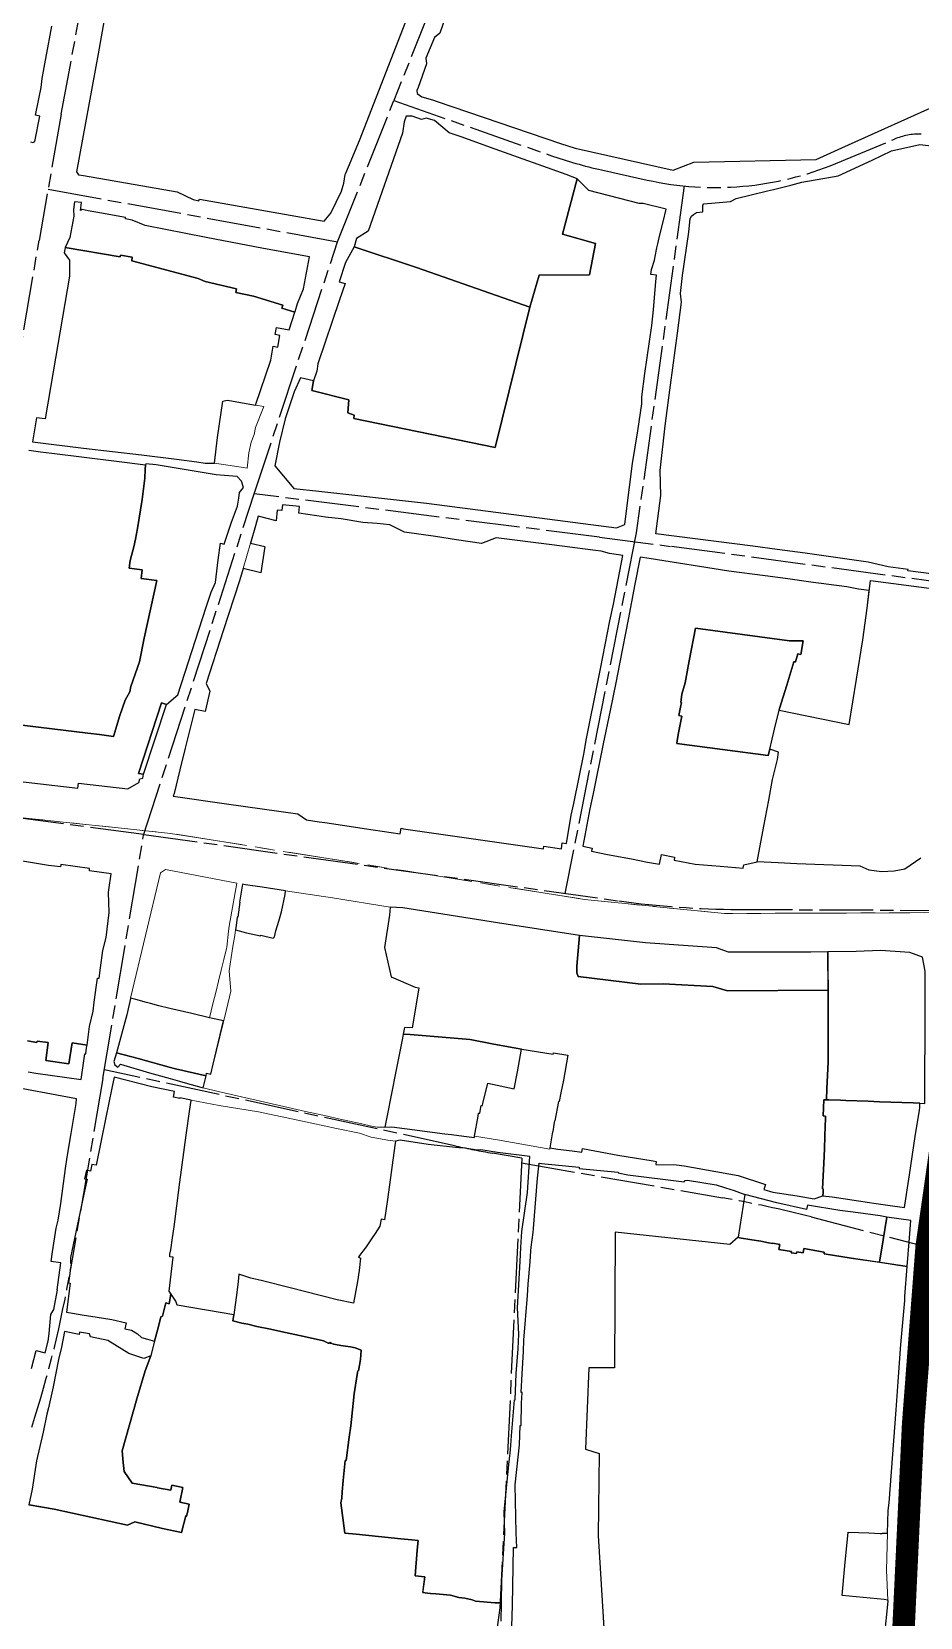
# Model space of a CAD drawing. Header units: millimetres. Extents: x 125232 to 134072, y 142885 to 152835.
# Drawn here: x 128293 to 128688, y 143831 to 144537 of the extents above; entities that cross this region are included whole.
import ezdxf

# ---------------------------------------------------------------- set-up
doc = ezdxf.new("R2010")
doc.units = ezdxf.units.MM
doc.linetypes.add('ACAD_ISO08W100', pattern=[36, 24, -3, 6, -3])
doc.linetypes.add('CENTER', pattern=[50.8, 31.75, -6.35, 6.35, -6.35])
for name, color, linetype in [('commerce', 10, 'Continuous'), ('commerce & office', 242, 'Continuous'), ('green & plaza', 80, 'Continuous'), ('hospital', 231, 'Continuous'), ('industry', 35, 'Continuous'), ('research & university', 30, 'Continuous'), ('reserve', 253, 'Continuous'), ('residence', 2, 'Continuous'), ('residence-bad', 41, 'Continuous'), ('老城北中心线', 7, 'ACAD_ISO08W100')]:
    doc.layers.add(name, color=color, linetype=linetype)
for name, color, linetype, lineweight in [('municipal utilities', 151, 'Continuous', 0), ('religion', 11, 'Continuous', 0), ('school', 31, 'Continuous', 0), ('super block', 6, 'CENTER', 0)]:
    doc.layers.add(name, color=color, linetype=linetype, lineweight=lineweight)

msp = doc.modelspace()

# ---------------------------------------------------------------- linework, layer by layer
at = {"layer": 'commerce'}
msp.add_lwpolyline([(128352.73, 144237.63), (128350.52, 144238.36), (128340.2, 144206.9), (128342.53, 144206.57)], close=True, dxfattribs=at)
at = {"layer": 'commerce & office'}
for points in [[(128279.84, 144229.42), (128301.81, 144226.86), (128317.75, 144224.88), (128322.86, 144224.3), (128329.17, 144223.32), (128331.88, 144232.69), (128334.32, 144239.63), (128336.32, 144243.32), (128336.87, 144245.66), (128340.7, 144256.68), (128342.77, 144267.23), (128348.44, 144292.91), (128341.41, 144293.76), (128341.9, 144297.71), (128336.13, 144298.37), (128336.56, 144301.82), (128338.13, 144307.93), (128338.93, 144311.35), (128339.86, 144316.05), (128341.85, 144328.95), (128343.04, 144338.5), (128343.17, 144342.3), (128343.37, 144344.29), (128330.38, 144345.88), (128301.72, 144349.4), (128296.58, 144350.1), (128291.43, 144350.8)], [(128688.53, 144169.18), (128681.35, 144164.33), (128676.69, 144163.35), (128671.08, 144163.17), (128665.56, 144163.88), (128661.48, 144165.62), (128633.34, 144166.65), (128625, 144167.08), (128615.6, 144167.52), (128618.61, 144183.38), (128620.82, 144194.99), (128622.56, 144204.18), (128624.66, 144213.13), (128625.24, 144216.39), (128621.32, 144217.81), (128623.45, 144226.61), (128625.51, 144235.12), (128656.7, 144228.73), (128659.95, 144248.99), (128662.67, 144266.47), (128664.66, 144280.6), (128666.1, 144292.89), (128692.24, 144289.54)]]:
    msp.add_lwpolyline(points, dxfattribs=at)
msp.add_lwpolyline([(128690.43, 144118.86), (128689.21, 144125.05), (128683.65, 144127.16), (128670.52, 144128.05), (128659.82, 144127.63), (128647.16, 144127.45), (128647.23, 144102.71), (128647.25, 144096.86), (128647.29, 144078.36), (128646.72, 144066.61), (128646.48, 144061.55), (128647.62, 144061.57), (128652.71, 144061.34), (128655.16, 144061.23), (128665.16, 144060.88), (128670.15, 144060.7), (128675.15, 144060.53), (128680.15, 144060.35), (128685.14, 144060.18), (128688.16, 144060.07), (128690.34, 144059.88), (128690.33, 144068.2), (128690.39, 144079.95), (128690.4, 144083.29)], close=True, dxfattribs=at)
at = {"layer": 'green & plaza'}
for points in [[(128356.74, 144075.4), (128353.95, 144076.15), (128340.1, 144079.88), (128330.38, 144082.53), (128329.27, 144078.55), (128329.73, 144077.18), (128331.02, 144076.11), (128332.22, 144077.39), (128345.12, 144073.6), (128348.34, 144072.68), (128354.41, 144070.97), (128356.42, 144070.4), (128358.48, 144069.88), (128361.04, 144069.14), (128369.08, 144066.87), (128370.32, 144072.27)], [(128683.49, 144000), (128684.11, 144007.73), (128673.37, 144009.33), (128671.72, 143999.17), (128670.1, 143989.2), (128682.49, 143987.36)]]:
    msp.add_lwpolyline(points, close=True, dxfattribs=at)
msp.add_lwpolyline([(128672.37, 143822.21), (128673.93, 143838.14), (128673.9, 143838.72), (128672.23, 143838.88), (128653.47, 143840.67), (128654.76, 143853.91), (128656.22, 143869.01), (128665.44, 143868.64), (128670.44, 143868.41), (128671.25, 143868.41), (128671.26, 143868.56), (128673.72, 143868.55), (128674.01, 143878.61), (128674.45, 143881.97), (128677.61, 143923.39), (128678.49, 143935.97), (128679.46, 143950.58), (128679.63, 143952.54), (128681.41, 143972.11), (128681.41, 143973.88), (128682.49, 143987.36), (128657.59, 143991.05), (128645.47, 143992.88), (128645.47, 143993.73), (128636.41, 143995.34), (128636.09, 143993.41), (128633.27, 143993.83), (128633.15, 143993.01), (128630.8, 143993.31), (128630.89, 143993.99), (128625.39, 143994.88), (128625.82, 143997.12), (128622.71, 143997.71), (128622.67, 143997.48), (128620.71, 143997.86), (128617.29, 143998.51), (128613.24, 143999.2), (128607.77, 144000.09), (128607.27, 144000.41), (128603.48, 143997.04), (128552.5, 144002.55), (128552.16, 143942.08), (128540.79, 143942.22), (128539.23, 143905.95), (128545.36, 143904.01), (128544.89, 143867.51), (128547.52, 143823.74)], dxfattribs=at)
at = {"layer": 'hospital'}
msp.add_lwpolyline([(128686.02, 144045.16), (128688.01, 144056.87), (128688.07, 144058.09), (128688.16, 144060.07), (128685.14, 144060.18), (128680.15, 144060.35), (128675.15, 144060.53), (128670.15, 144060.7), (128665.16, 144060.88), (128655.16, 144061.23), (128652.71, 144061.34), (128647.62, 144061.57), (128646.48, 144061.55), (128645.34, 144061.54), (128645.13, 144054.34), (128646.15, 144054.29), (128646.1, 144052.84), (128646.01, 144050.07), (128645.85, 144045.07), (128645.69, 144040.07), (128645.62, 144040.07), (128645.44, 144036.33), (128644.71, 144021.84), (128645.08, 144021.82), (128645.05, 144020.78), (128645, 144019.53), (128644.97, 144019.53), (128644.91, 144018.84), (128649.13, 144018.29), (128665.62, 144015.78), (128667.55, 144015.51), (128673.87, 144014.55), (128681.24, 144013.58), (128683.47, 144028.08)], close=True, dxfattribs=at)
at = {"layer": 'industry'}
msp.add_lwpolyline([(128508.93, 144074.06), (128510.82, 144084.12), (128504.92, 144085.21), (128497.73, 144086.54), (128487.87, 144088.42), (128461.26, 144090.6), (128458.08, 144090.76), (128457.71, 144088.94), (128454.79, 144074.23), (128452.85, 144064.42), (128450.9, 144054.61), (128449.87, 144049.4), (128452.96, 144049.5), (128458.69, 144048.79), (128459.88, 144048.65), (128476.55, 144046.44), (128479.62, 144046.04), (128485.07, 144045.31), (128489.78, 144044.69), (128489.9, 144045.38), (128491.43, 144054.24), (128491.66, 144055.56), (128492.19, 144055.56), (128492.76, 144059.04), (128493.38, 144058.95), (128493.6, 144059.86), (128495.76, 144068.97), (128507.47, 144066.4)], close=True, dxfattribs=at)
for points in [[(128292.67, 143941.79), (128294.73, 143949.85), (128298.75, 143948.82), (128300.09, 143954.02), (128300.41, 143957.47), (128301.2, 143965.86), (128302.61, 143968.1), (128304.24, 143976.87), (128304.03, 143976.91), (128305.66, 143988.94), (128301.3, 143989.53), (128301.94, 143993.89), (128303.54, 144004.32), (128304.45, 144008), (128305.64, 144015.33), (128307.76, 144030.98), (128308.52, 144035.96), (128310.33, 144046.58), (128312.43, 144059.84), (128312.71, 144062), (128279.21, 144068.21)], [(128501.73, 143829.3), (128501.88, 143837.53), (128498.9, 143837.4), (128493.91, 143837.84), (128490.31, 143838.24), (128488.85, 143838.85), (128485.47, 143839.48), (128482.84, 143839.84), (128479.14, 143840.81), (128472.62, 143841.53), (128470.17, 143841.69), (128468.97, 143841.77), (128466.78, 143842.13), (128467.68, 143849), (128463.49, 143849.55), (128464.38, 143860.95), (128464.72, 143865.28), (128461.97, 143865.55), (128457, 143866.03), (128447.04, 143867.01), (128437.09, 143867.98), (128432.11, 143868.47), (128430.29, 143881.99), (128430.74, 143884.03), (128430.9, 143886.98), (128431.36, 143891.95), (128432.32, 143900.94), (128432.77, 143900.91), (128434.1, 143911.32), (128434.74, 143916.28), (128435.78, 143926.23), (128436.24, 143930.61), (128437.56, 143939.14), (128437.89, 143940.86), (128438.12, 143940.82), (128439.08, 143945.92), (128439.4, 143949.96), (128436.74, 143950.99), (128434.58, 143951.47), (128432.47, 143951.8), (128430.37, 143952.13), (128425.55, 143953.03), (128424.68, 143953.15), (128422.61, 143954.23), (128414.04, 143956.07), (128403.55, 143958.34), (128399.07, 143959.3), (128392.99, 143960.61), (128388.85, 143961.53), (128386.26, 143962.07), (128382.18, 143963.05), (128382.69, 143965.74), (128357.52, 143970.13), (128356.88, 143971.82), (128354.69, 143975.14), (128353.85, 143970.7), (128352.36, 143971.08), (128350.86, 143965.18), (128350.15, 143964.81), (128349.22, 143960.58), (128347.33, 143953.97), (128345.8, 143947.58), (128345.68, 143947.54), (128343.22, 143940.83), (128339.49, 143928.34), (128333.01, 143905.13), (128333.44, 143899.91), (128333.9, 143895.91), (128337.49, 143890.8), (128348.55, 143888.85), (128348.71, 143888.67), (128354.62, 143887.58), (128355.05, 143889.85), (128360.05, 143888.91), (128358.71, 143882.28), (128362.87, 143881.43), (128362.08, 143877.72), (128361.67, 143876.14), (128361.26, 143876.22), (128359.35, 143868.77), (128350.97, 143870.58), (128338.56, 143873.48), (128335.36, 143872.05), (128302.75, 143879.18), (128291.52, 143881.16)]]:
    msp.add_lwpolyline(points, dxfattribs=at)
at = {"layer": 'municipal utilities'}
for points in [[(128396.56, 144308.07), (128390.13, 144309.59), (128386.86, 144298.25), (128386.86, 144298.25), (128394.75, 144296.28)], [(128384.09, 144158.08), (128352.29, 144164.14), (128349.97, 144162.71), (128336.65, 144106.8), (128339.04, 144106.16), (128343.87, 144104.87), (128345.65, 144104.4), (128349.36, 144103.46), (128354.22, 144102.29), (128363.94, 144099.94), (128371.84, 144098.01), (128373.4, 144104.35), (128374.77, 144109.99), (128375.87, 144114.42), (128377.04, 144119.27), (128378.26, 144124.12), (128379.49, 144128.96), (128379.62, 144129.48), (128380.25, 144136.68), (128380.65, 144138.9)], [(128673.72, 143868.55), (128671.26, 143868.56), (128671.25, 143868.41), (128670.44, 143868.41), (128665.44, 143868.64), (128656.22, 143869.01), (128654.76, 143853.91), (128653.47, 143840.67), (128672.23, 143838.88), (128673.9, 143838.72), (128673.25, 143852.08)]]:
    msp.add_lwpolyline(points, close=True, dxfattribs=at)
at = {"layer": 'religion'}
for points in [[(128396.04, 144370.45), (128392.39, 144371), (128380.81, 144373.12), (128379.78, 144373.29), (128377.72, 144372.8), (128375.47, 144356.58), (128374.11, 144345.17), (128385.88, 144343.33), (128388.55, 144342.91), (128389.42, 144349.72), (128390.36, 144354.46), (128391.7, 144357.99), (128392.33, 144360.99)], [(128524.96, 144049.57), (128525.08, 144050.51), (128525.38, 144052.21), (128525.54, 144052.21), (128527.22, 144060.85), (128527.56, 144060.78), (128528.32, 144064.69), (128529.39, 144070.35), (128531.33, 144081.49), (128525.02, 144082.52), (128524.78, 144081.84), (128510.82, 144084.12), (128508.93, 144074.06), (128507.47, 144066.4), (128495.76, 144068.97), (128493.6, 144059.86), (128493.38, 144058.95), (128492.76, 144059.04), (128492.19, 144055.56), (128491.66, 144055.56), (128491.43, 144054.24), (128489.9, 144045.38), (128500, 144043.68), (128510.93, 144041.76), (128523.33, 144039.6), (128523.43, 144040.22), (128524.46, 144046.34), (128524.79, 144048.27)]]:
    msp.add_lwpolyline(points, close=True, dxfattribs=at)
at = {"layer": 'research & university'}
for points in [[(128631.94, 144256.63), (128632.67, 144256.6), (128633.84, 144260.27), (128635.14, 144259.95), (128636.09, 144266.02), (128630.14, 144266.05), (128588.17, 144271.59), (128585.43, 144257.07), (128583.6, 144247.31), (128582.12, 144242.32), (128581.71, 144238.5), (128581.96, 144238.48), (128581.58, 144236.48), (128580.83, 144232.79), (128582.11, 144232.52), (128580.67, 144225.03), (128579.99, 144221.54), (128579.88, 144220.34), (128620.61, 144214.91), (128621.32, 144217.81), (128623.45, 144226.61), (128625.51, 144235.12), (128625.54, 144235.11), (128625.69, 144235.86), (128628.83, 144246.33)], [(128405.6, 144153.08), (128405.75, 144154.62), (128395.29, 144156.21), (128387.85, 144157.36), (128386.55, 144157.61), (128386.19, 144155.87), (128385.2, 144149.58), (128385.38, 144149.54), (128384.46, 144142.84), (128384.22, 144142.89), (128383.73, 144139.22), (128383.47, 144137.27), (128388.32, 144136), (128394.55, 144134.52), (128394.64, 144134.9), (128400.22, 144133.61), (128400.77, 144134.1), (128401.43, 144136.78), (128402.7, 144141.13), (128403.96, 144145.34)]]:
    msp.add_lwpolyline(points, close=True, dxfattribs=at)
at = {"layer": 'reserve'}
for points in [[(128647.25, 144096.86), (128647.23, 144102.71), (128647.21, 144110.43), (128602.43, 144110.11), (128596, 144111.97), (128573.78, 144113.27), (128563.86, 144113.02), (128535.99, 144116.53), (128535.38, 144118.1), (128535.4, 144121.05), (128536.56, 144134.67), (128500, 144140.44), (128457.91, 144147.13), (128452.34, 144147.41), (128451.95, 144143.79), (128449.78, 144129.39), (128452.77, 144116.38), (128463.42, 144111.73), (128465.12, 144111.4), (128462.73, 144097.03), (128462.06, 144093.67), (128458.67, 144093.74), (128458.08, 144090.76), (128461.26, 144090.6), (128487.87, 144088.42), (128497.73, 144086.54), (128504.92, 144085.21), (128510.84, 144084.12), (128524.78, 144081.84), (128525.02, 144082.52), (128531.33, 144081.49), (128529.39, 144070.35), (128528.32, 144064.69), (128527.56, 144060.78), (128527.22, 144060.85), (128525.54, 144052.21), (128525.38, 144052.21), (128525.08, 144050.51), (128524.96, 144049.57), (128524.79, 144048.27), (128524.46, 144046.34), (128523.43, 144040.22), (128526.92, 144039.62), (128533.27, 144038.81), (128537.68, 144038.15), (128537.95, 144039.81), (128551.3, 144037.31), (128553.67, 144036.87), (128569.35, 144034.34), (128570.75, 144034.13), (128570.51, 144032.78), (128579.81, 144032.55), (128583.14, 144032.17), (128607.16, 144027.9), (128619.42, 144023.75), (128618.61, 144021.61), (128622.62, 144020.37), (128633.48, 144018.78), (128641.04, 144017.36), (128644.91, 144018.84), (128644.97, 144019.53), (128645, 144019.53), (128645.05, 144020.78), (128645.08, 144021.82), (128644.71, 144021.84), (128645.44, 144036.33), (128645.62, 144040.07), (128645.69, 144040.07), (128645.85, 144045.07), (128646.01, 144050.07), (128646.1, 144052.84), (128646.15, 144054.29), (128645.13, 144054.34), (128645.34, 144061.54), (128646.48, 144061.55), (128646.72, 144066.61), (128647.29, 144078.36)], [(128361.42, 144045.85), (128363.1, 144057.35), (128363.67, 144061.17), (128363.71, 144061.41), (128358.64, 144062.36), (128358.6, 144062.19), (128355.81, 144062.77), (128356.33, 144065.28), (128346.16, 144067.3), (128329.4, 144071.69), (128328.36, 144066.76), (128325.74, 144053.62), (128323.42, 144042.64), (128321.42, 144032.4), (128319.4, 144032.8), (128318.82, 144029.78), (128317.03, 144030.15), (128316.26, 144026.4), (128317.43, 144026.14), (128315.89, 144019.5), (128309.93, 143991.34), (128309.93, 143988.73), (128310.33, 143988.42), (128309.11, 143980.01), (128309.75, 143979.91), (128308.21, 143966.95), (128316.03, 143965.59), (128318.98, 143965.19), (128327.54, 143963.86), (128328.36, 143963.65), (128334.75, 143962.22), (128334.2, 143959.58), (128337.1, 143958.93), (128339.81, 143957.27), (128341.61, 143955.64), (128344.19, 143954.89), (128347.33, 143953.97), (128349.22, 143960.58), (128350.15, 143964.81), (128350.86, 143965.18), (128352.36, 143971.08), (128353.85, 143970.7), (128354.69, 143975.14), (128353.93, 143976.29), (128355.67, 143991.41), (128354.15, 143991.58), (128354.26, 143992.77), (128354.61, 143994.78), (128355.44, 144000), (128356.09, 144004.96), (128358.67, 144024.79)], [(128508.96, 143968.89), (128510.18, 143989.47), (128510.46, 143995.79), (128510.95, 144002.94), (128513.37, 144020.31), (128514.45, 144036.35), (128500, 144038.12), (128492.63, 144039.22), (128491.03, 144039.13), (128485.48, 144039.96), (128482.89, 144040.2), (128481.4, 144040.36), (128470.61, 144041.56), (128469.23, 144041.69), (128456.81, 144043.5), (128454.62, 144043.07), (128454.33, 144041.13), (128451.03, 144017.14), (128449.8, 144008.11), (128448.26, 144008.34), (128447.72, 144005.19), (128445.55, 144001.95), (128444.24, 144000), (128441.61, 143996.08), (128438.23, 143991.61), (128439.1, 143990.98), (128438.42, 143985.52), (128437.72, 143980.57), (128435.92, 143971), (128428.71, 143972.51), (128407.13, 143977.91), (128395.41, 143980.86), (128390.32, 143982.14), (128384.91, 143983.89), (128384.63, 143980.63), (128384.05, 143975.68), (128382.69, 143965.74), (128382.18, 143963.05), (128386.26, 143962.07), (128388.85, 143961.53), (128392.99, 143960.61), (128399.07, 143959.3), (128403.55, 143958.34), (128414.04, 143956.07), (128422.61, 143954.23), (128424.68, 143953.15), (128425.12, 143953.09), (128425.39, 143953.59), (128427, 143952.76), (128430.37, 143952.13), (128432.47, 143951.8), (128434.58, 143951.47), (128436.74, 143950.99), (128439.4, 143949.96), (128439.08, 143945.92), (128438.12, 143940.82), (128437.89, 143940.86), (128437.56, 143939.14), (128436.24, 143930.61), (128435.78, 143926.23), (128434.74, 143916.28), (128434.1, 143911.32), (128432.77, 143900.91), (128432.32, 143900.94), (128431.36, 143891.95), (128430.9, 143886.98), (128430.74, 143884.03), (128430.29, 143881.99), (128432.11, 143868.47), (128437.09, 143867.98), (128447.04, 143867.01), (128457, 143866.03), (128461.97, 143865.55), (128464.72, 143865.28), (128464.38, 143860.95), (128463.49, 143849.55), (128467.68, 143849), (128466.87, 143842.79), (128466.79, 143842.13), (128468.97, 143841.77), (128470.17, 143841.69), (128472.62, 143841.53), (128479.14, 143840.81), (128482.84, 143839.84), (128485.47, 143839.48), (128488.85, 143838.85), (128490.31, 143838.24), (128493.91, 143837.84), (128498.9, 143837.4), (128501.88, 143837.53), (128502.04, 143847.75), (128503.4, 143868.53), (128503.05, 143878.01), (128505.11, 143899.04), (128505.38, 143901.63), (128505.55, 143903.07), (128505.65, 143904.01), (128506.05, 143907.64), (128506.31, 143911.84), (128507.61, 143927.87), (128507.88, 143927.85), (128508.45, 143939.66), (128509.27, 143950.56), (128509.61, 143957.14)], [(128339.49, 143928.34), (128343.22, 143940.83), (128345.68, 143947.54), (128342.69, 143946.37), (128336, 143948.52), (128326.61, 143954.39), (128318.87, 143955.98), (128318.37, 143957.27), (128314.01, 143958.09), (128313.76, 143957.05), (128307.37, 143958.31), (128306, 143951.35), (128304.67, 143945.92), (128302.19, 143933.67), (128300.21, 143924.38), (128299.4, 143921.53), (128297.74, 143913.52), (128294.8, 143900.76), (128292.85, 143888.15), (128291.48, 143881.17), (128302.75, 143879.18), (128335.36, 143872.05), (128338.56, 143873.48), (128350.97, 143870.58), (128359.35, 143868.77), (128361.26, 143876.22), (128361.67, 143876.14), (128362.08, 143877.72), (128362.87, 143881.43), (128358.71, 143882.28), (128360.05, 143888.91), (128355.05, 143889.85), (128354.62, 143887.58), (128348.71, 143888.67), (128348.55, 143888.85), (128337.49, 143890.8), (128333.9, 143895.91), (128333.44, 143899.91), (128333.01, 143905.13)]]:
    msp.add_lwpolyline(points, close=True, dxfattribs=at)
msp.add_lwpolyline([(128504.44, 143759.36), (128506.7, 143836.46), (128507.15, 143862.05), (128508.74, 143862.1), (128508.38, 143868.61), (128508, 143890.06), (128509.91, 143907.88), (128510.1, 143916.53), (128510.6, 143916.52), (128510.83, 143926.45), (128511.03, 143931.2), (128510.68, 143931.2), (128511.06, 143939.44), (128511.33, 143944.43), (128511.59, 143949.43), (128511.86, 143954.42), (128513.38, 143974.37), (128513.76, 143979.35), (128514.6, 143989.32), (128514.93, 143994.31), (128515.03, 143995.87), (128515.92, 144002.47), (128516.15, 144004.21), (128517.93, 144026.69), (128518.56, 144033.26), (128519.65, 144033.12), (128536.48, 144031.47), (128536.44, 144031), (128553.85, 144029.33), (128553.83, 144029), (128558.03, 144028.18), (128583.18, 144024.95), (128583.68, 144025.61), (128584.6, 144025.76), (128597.43, 144023.66), (128601.62, 144022.34), (128605.42, 144021.15), (128610.17, 144019.31), (128607.27, 144000.41), (128603.48, 143997.04), (128552.5, 144002.55), (128552.16, 143942.08), (128540.79, 143942.22), (128539.23, 143905.95), (128545.36, 143904.01), (128544.89, 143867.51), (128547.52, 143823.74)], dxfattribs=at)
at = {"layer": 'residence'}
for points in [[(128327.15, 144555.44), (128322.25, 144527.47), (128312.71, 144474.9), (128313.48, 144473.58), (128315.69, 144473.25), (128357.42, 144466), (128364.52, 144462.56), (128367.08, 144461.96), (128367.47, 144462.81), (128422.89, 144452.98), (128425.94, 144456.46), (128430.67, 144466.28), (128431.65, 144469.87), (128432.3, 144473.71), (128432.56, 144474.37), (128433.73, 144477.23), (128438.63, 144488.92), (128460.33, 144544.52)], [(128478.07, 144547.41), (128474.4, 144536.66), (128472.01, 144534.84), (128468.15, 144525.57), (128468.43, 144523.12), (128464.81, 144512.53), (128464.11, 144511.1), (128464.33, 144509.86), (128466.43, 144508.4), (128471.15, 144506.98), (128473.26, 144506.26), (128528.16, 144487.52), (128534.64, 144485.45), (128578.28, 144475.65), (128587.45, 144479.27), (128641.96, 144480.41), (128653.37, 144485.56), (128698.89, 144506.14)], [(128292.1, 144488.25), (128293.18, 144488.03), (128294.09, 144488.45), (128296.34, 144499.79), (128294.39, 144500.17), (128295.93, 144507.49), (128296.87, 144512.49), (128297.3, 144516.54), (128298.82, 144524.62), (128299.87, 144530.15), (128300.91, 144535.77), (128301.65, 144539.79)], [(128694.32, 144295.78), (128682.77, 144297.17), (128682.85, 144297.77), (128674.02, 144298.96), (128665.11, 144301.09), (128636.99, 144305.02), (128624.56, 144306.71), (128613.71, 144308.22), (128570.62, 144313.69), (128572.78, 144330.68), (128572.46, 144341.84), (128574.76, 144361.83), (128576.43, 144375.47), (128577.02, 144379.88), (128580.22, 144403.08), (128582.06, 144416.83), (128581.5, 144420.69), (128582.5, 144428.83), (128585.26, 144448.04), (128585.84, 144454.22), (128586.38, 144455.24), (128587.3, 144455.92), (128588.73, 144456.84), (128591.47, 144457.19), (128591.55, 144460.16), (128591.92, 144460.67), (128603.76, 144461.78), (128606.37, 144463.05), (128620.31, 144466.5), (128622.99, 144467.11), (128630.63, 144469), (128635.55, 144470.41), (128651.72, 144473.1), (128666.85, 144480.18), (128675.55, 144484.25), (128688.11, 144487.1), (128698.4, 144485.86)], [(128357.71, 144241.89), (128370.37, 144281.03), (128372.53, 144287.7), (128374.53, 144292.01), (128375.72, 144302.15), (128376.73, 144309.52), (128378.45, 144309.08), (128381.63, 144318.82), (128384.3, 144325.98), (128384.93, 144329.57), (128385.16, 144332.1), (128386.97, 144334.28), (128386.08, 144337.07), (128384.24, 144339.18), (128378.54, 144339.65), (128374.85, 144339.95), (128348.16, 144344.37), (128343.45, 144344.85), (128343.37, 144344.29), (128343.17, 144342.3), (128343.04, 144338.5), (128341.85, 144328.95), (128339.86, 144316.05), (128338.93, 144311.35), (128338.13, 144307.93), (128336.56, 144301.82), (128336.13, 144298.37), (128341.9, 144297.71), (128341.41, 144293.76), (128348.44, 144292.91), (128342.77, 144267.23), (128340.7, 144256.68), (128336.87, 144245.66), (128336.32, 144243.32), (128334.32, 144239.63), (128331.88, 144232.69), (128329.17, 144223.32), (128322.86, 144224.3), (128317.75, 144224.88), (128301.81, 144226.86), (128279.84, 144229.42)], [(128273.42, 144204.97), (128313.27, 144200.36), (128313.53, 144202.66), (128335.48, 144200.14), (128340.37, 144202.87), (128340.8, 144204.48), (128342.17, 144204.89), (128342.53, 144206.57), (128340.2, 144206.9), (128350.52, 144238.36), (128352.73, 144237.63), (128357.71, 144241.89)], [(128290.79, 144087.82), (128295, 144087.08), (128295.12, 144087.7), (128300.04, 144087.02), (128298.93, 144079.1), (128309.27, 144077.62), (128310.64, 144086.95), (128317.32, 144085.95), (128318.47, 144094.2), (128320.01, 144101.07), (128320.57, 144105), (128321.62, 144112.67), (128321.99, 144115.77), (128322.77, 144115.67), (128323.31, 144120.35), (128324.41, 144128.03), (128325.84, 144133.79), (128327.19, 144145), (128326.85, 144153.88), (128327.02, 144155.04), (128328.07, 144162.2), (128318.37, 144163.62), (128318.5, 144164.56), (128305.72, 144166.43), (128305.59, 144165.27), (128300.13, 144165.89), (128264.53, 144171.93)]]:
    msp.add_lwpolyline(points, dxfattribs=at)
for points in [[(128530.68, 144473.7), (128499.08, 144485.11), (128483.86, 144490.48), (128478.61, 144492.25), (128472, 144497.77), (128468.34, 144498.87), (128466.28, 144498.2), (128462.13, 144499.71), (128459.46, 144499.81), (128458.52, 144497.21), (128457.84, 144492.21), (128442.53, 144448.46), (128437.3, 144445.17), (128436.22, 144441.52), (128464.05, 144432.33), (128514.48, 144414.6), (128518.61, 144428.88), (128540.96, 144429.12), (128543.74, 144443.06), (128528.95, 144447.19), (128535.5, 144471.83), (128535.29, 144472.04)], [(128564.3, 144374.65), (128565.6, 144385.14), (128568.71, 144406.53), (128569.56, 144413.46), (128570.56, 144426.15), (128570.87, 144428.92), (128568.4, 144429.2), (128568.69, 144431.47), (128569.92, 144435.61), (128570.82, 144440.31), (128571.01, 144441.09), (128571.45, 144442.91), (128572.41, 144446.84), (128573.84, 144452.72), (128575.18, 144458.24), (128564.98, 144460.88), (128563.11, 144460.77), (128540.75, 144466.58), (128535.5, 144471.83), (128528.95, 144447.19), (128543.74, 144443.06), (128540.96, 144429.12), (128518.61, 144428.88), (128514.48, 144414.6), (128498.98, 144352.16), (128436.07, 144365.11), (128436.3, 144366.59), (128433.47, 144367.59), (128433.88, 144373.43), (128417.41, 144377.58), (128418.17, 144381.78), (128412.31, 144383.21), (128409.6, 144376.98), (128405.55, 144364.91), (128403.05, 144354.47), (128400.96, 144343.94), (128409.47, 144333.86), (128420.52, 144332.63), (128468.47, 144327.31), (128553.07, 144316.29), (128556.75, 144317.82), (128557.76, 144326.28), (128560.17, 144345.07), (128562.5, 144359.5), (128564.35, 144371.59)], [(128416.3, 144437.02), (128395.92, 144440.74), (128370.36, 144445.75), (128343.17, 144451.1), (128337.48, 144453.46), (128334.42, 144454.02), (128334.52, 144454.55), (128323.77, 144456.51), (128317.91, 144457.58), (128315.1, 144458.09), (128314.41, 144457.71), (128314.84, 144461.22), (128311.71, 144461.6), (128311.28, 144458.09), (128311.44, 144455.18), (128309.72, 144445.71), (128307.6, 144441.22), (128332.12, 144437.13), (128332.24, 144437.84), (128337.41, 144436.98), (128337.23, 144435.33), (128366.88, 144427.36), (128369.9, 144426.07), (128383.89, 144422.83), (128383.63, 144421.19), (128391.5, 144419.52), (128404.43, 144415.53), (128404.01, 144414.2), (128409.86, 144412.47), (128409.96, 144412.77), (128410.99, 144416.25), (128413.72, 144422.79)], [(128403.18, 144402.04), (128401.08, 144402.43), (128401.65, 144405.54), (128407.27, 144404.5), (128409.86, 144412.47), (128404.01, 144414.2), (128404.43, 144415.53), (128391.5, 144419.52), (128383.63, 144421.19), (128383.89, 144422.83), (128369.9, 144426.07), (128366.88, 144427.36), (128337.23, 144435.33), (128337.41, 144436.98), (128332.24, 144437.84), (128332.12, 144437.13), (128307.6, 144441.22), (128307.54, 144441.1), (128307.08, 144438.86), (128309.57, 144435.53), (128309.53, 144428.52), (128302.22, 144385.79), (128298.7, 144364.93), (128294.9, 144365.35), (128293.03, 144354.64), (128315.8, 144351.9), (128341.61, 144348.81), (128357.23, 144346.93), (128366.16, 144345.73), (128369.95, 144345.21), (128374.11, 144345.17), (128375.47, 144356.58), (128377.72, 144372.8), (128379.78, 144373.29), (128380.81, 144373.12), (128392.39, 144371), (128399.17, 144391.1), (128400.2, 144397.22), (128402.34, 144396.87)], [(128514.48, 144414.6), (128464.05, 144432.33), (128436.22, 144441.52), (128432.46, 144434.55), (128429.59, 144425.99), (128432.23, 144425.24), (128429.78, 144417.98), (128420.02, 144389.47), (128419.6, 144386.16), (128418.17, 144381.81), (128417.41, 144377.58), (128433.88, 144373.43), (128433.47, 144367.59), (128436.3, 144366.59), (128436.07, 144365.11), (128498.98, 144352.16)], [(128550.12, 144274.99), (128551.69, 144282.29), (128555.8, 144304.04), (128549.96, 144304.94), (128546.2, 144306), (128543.66, 144306.32), (128524.25, 144308.77), (128499.44, 144311.88), (128492.94, 144309.32), (128481.82, 144311.04), (128472.41, 144312.42), (128458.64, 144314.43), (128452.07, 144317.73), (128446.56, 144318.27), (128440.19, 144318.76), (128430.53, 144320.35), (128423.5, 144321.11), (128419.6, 144321.75), (128411.63, 144322.92), (128411.94, 144325.85), (128404.36, 144326.64), (128404.09, 144324.06), (128402.01, 144324.28), (128401.49, 144319.53), (128393.46, 144321.57), (128392.33, 144317.27), (128390.13, 144309.59), (128396.56, 144308.07), (128394.75, 144296.28), (128386.86, 144298.25), (128385.28, 144292.75), (128377.95, 144270.42), (128370.38, 144247), (128371.94, 144243.56), (128369.92, 144234.48), (128365.35, 144235.45), (128363.86, 144229.41), (128361.09, 144218.26), (128358.69, 144208.55), (128356.06, 144197.96), (128355.65, 144196.84), (128379.47, 144193.39), (128411.15, 144188.98), (128414.99, 144186.31), (128420.72, 144185.45), (128423.14, 144185.08), (128434.1, 144183.44), (128440.68, 144182.45), (128456.8, 144179.98), (128457.19, 144182.53), (128458.21, 144182.32), (128520.51, 144173.41), (128520.68, 144174.55), (128528.54, 144173.37), (128528.89, 144175.97), (128530.78, 144175.72), (128532.94, 144188.4), (128534.06, 144193.6), (128538.64, 144216.23), (128539.57, 144221.7), (128544.96, 144248.38), (128545.88, 144253.57)], [(128665.58, 144288.47), (128660.77, 144289.1), (128655.66, 144290.06), (128639.51, 144292.12), (128628.32, 144293.72), (128619.22, 144294.92), (128602.99, 144297.01), (128567.57, 144302.7), (128563.62, 144303.33), (128561.26, 144291.23), (128558.23, 144275.54), (128554.53, 144256.46), (128552.75, 144247.23), (128550.29, 144235.02), (128547.09, 144220.12), (128542.62, 144198), (128541.11, 144191.1), (128538.03, 144174.47), (128542.16, 144173.63), (128541.92, 144172.36), (128549.02, 144170.89), (128559.7, 144168.84), (128566.82, 144167.47), (128572.18, 144166.5), (128573.03, 144170.8), (128578.92, 144169.64), (128578.66, 144168.28), (128588.08, 144166.46), (128599.18, 144165.6), (128609.4, 144164.72), (128609.7, 144166.25), (128615.6, 144167.52), (128618.61, 144183.38), (128620.82, 144194.99), (128622.56, 144204.18), (128624.66, 144213.13), (128625.24, 144216.39), (128621.32, 144217.81), (128620.61, 144214.91), (128579.88, 144220.34), (128579.99, 144221.54), (128580.67, 144225.03), (128582.11, 144232.52), (128580.83, 144232.79), (128581.58, 144236.48), (128581.96, 144238.48), (128581.71, 144238.5), (128582.12, 144242.32), (128583.6, 144247.31), (128585.43, 144257.07), (128588.17, 144271.59), (128630.14, 144266.05), (128636.09, 144266.02), (128635.14, 144259.95), (128633.84, 144260.27), (128632.67, 144256.6), (128631.94, 144256.63), (128628.83, 144246.33), (128625.69, 144235.86), (128625.54, 144235.11), (128656.7, 144228.73), (128659.95, 144248.99), (128662.67, 144266.47), (128664.66, 144280.6)], [(128647.16, 144127.45), (128639.58, 144127.35), (128602.86, 144127.3), (128597.64, 144129.31), (128565.89, 144131.42), (128536.56, 144134.67), (128535.4, 144121.05), (128535.38, 144118.1), (128535.99, 144116.53), (128563.86, 144113.02), (128573.78, 144113.27), (128596, 144111.97), (128602.43, 144110.11), (128647.21, 144110.43)], [(128378.14, 144096.75), (128371.84, 144098.01), (128363.94, 144099.94), (128354.22, 144102.29), (128349.36, 144103.46), (128345.65, 144104.4), (128343.87, 144104.87), (128339.04, 144106.16), (128336.65, 144106.8), (128336.62, 144106.67), (128335.07, 144099.38), (128330.38, 144082.53), (128340.1, 144079.88), (128353.95, 144076.15), (128356.74, 144075.4), (128370.32, 144072.27), (128370.57, 144073.35), (128372.43, 144072.92), (128373.49, 144077.48)]]:
    msp.add_lwpolyline(points, close=True, dxfattribs=at)
at = {"layer": 'residence-bad'}
msp.add_lwpolyline([(128291.09, 144073.96), (128294.6, 144073.36), (128308.4, 144071.5), (128314.75, 144070.53), (128316.28, 144082.05), (128316.73, 144081.99), (128317.13, 144084.66), (128317.32, 144085.95), (128310.64, 144086.95), (128309.27, 144077.62), (128298.93, 144079.1), (128300.04, 144087.02), (128295.12, 144087.7), (128295, 144087.08), (128290.79, 144087.82)], dxfattribs=at)
msp.add_lwpolyline([(128673.37, 144009.33), (128670.37, 144009.82), (128660.57, 144011.15), (128657.25, 144011.57), (128652.53, 144012.22), (128638.12, 144014.61), (128637.66, 144012.71), (128624.5, 144015.72), (128610.17, 144019.31), (128607.27, 144000.41), (128607.77, 144000.09), (128613.24, 143999.2), (128617.29, 143998.51), (128620.71, 143997.86), (128622.67, 143997.48), (128622.71, 143997.71), (128625.82, 143997.12), (128625.39, 143994.88), (128630.89, 143993.99), (128630.8, 143993.31), (128633.15, 143993.01), (128633.27, 143993.83), (128636.09, 143993.41), (128636.41, 143995.34), (128645.47, 143993.73), (128645.47, 143992.88), (128657.59, 143991.05), (128670.1, 143989.2), (128671.72, 143999.17)], close=True, dxfattribs=at)
at = {"layer": 'school'}
for points in [[(128449.78, 144129.39), (128451.95, 144143.79), (128452.34, 144147.41), (128426.56, 144151.47), (128405.75, 144154.62), (128405.6, 144153.08), (128403.96, 144145.34), (128402.7, 144141.13), (128401.43, 144136.78), (128400.77, 144134.1), (128400.22, 144133.61), (128394.64, 144134.9), (128394.55, 144134.52), (128388.32, 144136), (128383.47, 144137.27), (128383.08, 144134.78), (128382.3, 144129.85), (128381.52, 144124.91), (128380.6, 144119.04), (128381.33, 144109.95), (128379.36, 144101.78), (128373.49, 144077.48), (128372.43, 144072.92), (128370.57, 144073.35), (128369.08, 144066.87), (128375.64, 144065.29), (128402.98, 144058.94), (128414.64, 144056.39), (128419.52, 144055.3), (128424.4, 144054.21), (128429.28, 144053.12), (128434.16, 144052.03), (128439.04, 144050.94), (128443.92, 144049.86), (128446.44, 144049.29), (128449.87, 144049.4), (128450.9, 144054.61), (128452.85, 144064.42), (128454.79, 144074.23), (128457.71, 144088.94), (128458.67, 144093.74), (128462.06, 144093.67), (128462.73, 144097.03), (128465.12, 144111.4), (128463.42, 144111.73), (128452.77, 144116.38)], [(128451.03, 144017.14), (128454.33, 144041.13), (128454.62, 144043.07), (128451.29, 144043.56), (128443.89, 144044.87), (128438.56, 144046.67), (128428.44, 144048.82), (128417.42, 144051.19), (128411.25, 144052.48), (128393.73, 144056.12), (128376.2, 144059.08), (128363.71, 144061.41), (128363.1, 144057.35), (128361.42, 144045.85), (128358.67, 144024.79), (128356.09, 144004.96), (128355.44, 144000), (128354.61, 143994.78), (128354.26, 143992.77), (128354.15, 143991.58), (128355.67, 143991.41), (128353.93, 143976.29), (128356.88, 143971.82), (128357.52, 143970.13), (128382.69, 143965.74), (128384.05, 143975.68), (128384.63, 143980.63), (128384.91, 143983.89), (128390.32, 143982.14), (128395.41, 143980.86), (128407.13, 143977.91), (128428.71, 143972.51), (128435.92, 143971), (128437.72, 143980.57), (128438.42, 143985.52), (128439.1, 143990.98), (128438.23, 143991.61), (128441.61, 143996.08), (128444.24, 144000), (128445.55, 144001.95), (128447.72, 144005.19), (128448.26, 144008.34), (128449.8, 144008.11)]]:
    msp.add_lwpolyline(points, close=True, dxfattribs=at)
at = {"layer": 'super block'}
for points in [[(128168.43, 144656.72), (128119.27, 144359.05), (128113.19, 144206.03), (128125.13, 144204.36), (128253.4, 144190.87), (128354.56, 144180.23), (128538.79, 144150.77), (128601.15, 144144.53), (128706.26, 144144.98), (128705.96, 144240.45), (128711.45, 144360.11), (128719.21, 144425.44), (128751.5, 144588.88)], [(128218.95, 143662.13), (128432.15, 143576.23), (128500, 143560.11), (128568.98, 143553.94), (128641.32, 143560.24), (128670.67, 143565.55), (128668.03, 143611.64), (128674.41, 143668.76), (128678.08, 143720.5), (128679.65, 143790.94), (128680.07, 143809.85), (128685.11, 143917.06), (128691.12, 143996.03), (128701.42, 144068.3), (128706.04, 144118.49), (128706.26, 144144.98), (128601.15, 144144.53), (128538.79, 144150.77), (128354.56, 144180.23), (128253.4, 144190.87)], [(128670.67, 143565.55), (128668.03, 143611.64), (128674.41, 143668.76), (128678.08, 143720.5), (128679.65, 143790.94), (128680.07, 143809.85), (128685.11, 143917.06), (128691.12, 143996.03), (128701.42, 144068.3), (128706.04, 144118.49), (128706.26, 144144.98)]]:
    msp.add_lwpolyline(points, dxfattribs=at)
at = {"layer": 'super block', "const_width": 10}
msp.add_lwpolyline([(129180.88, 143981.79), (129197.29, 144020.84), (129207.68, 144064.43), (129234.77, 144221.34), (129048.59, 144180.64), (128897.47, 144145.26), (128769.6, 144145.26), (128706.26, 144144.98), (128706.04, 144118.49), (128701.42, 144068.3), (128691.12, 143996.03), (128685.11, 143917.06), (128680.07, 143809.85), (128679.65, 143790.94), (128678.08, 143720.5), (128674.41, 143668.76), (128668.03, 143611.64), (128670.67, 143565.55), (128792.66, 143587.6), (128881.09, 143603.26), (128936.16, 143593.33), (128966.42, 143584.26), (128999.23, 143691.87)], close=True, dxfattribs=at)
at = {"layer": '老城北中心线', "linetype": 'ACAD_ISO08W100', "lineweight": 25}
for p, q in [((128305.88, 144500.6), (128323.25, 144595.16)), ((128470.5, 144548.5), (128453.9, 144506.69)), ((128428.9, 144443.75), (128453.9, 144506.69)), ((128453.9, 144506.69), (128523.65, 144482.27)), ((128650.73, 144478.68), (128676.76, 144489.5)), ((128546.43, 144475.78), (128566.69, 144471.29)), ((128583.22, 144468.65), (128561.87, 144314.13)), ((128300.02, 144467.23), (128428.9, 144443.75)), ((128391.75, 144331.5), (128428.9, 144443.75)), ((128342.5, 144179.5), (128391.75, 144331.5)), ((128545.53, 144312.19), (128391.75, 144331.5)), ((128561.87, 144314.13), (128530.1, 144153.52)), ((128545.5, 144312.19), (128577.16, 144308.08)), ((128708.37, 144290.53), (128577.14, 144308.09)), ((128342.6, 144179.79), (128058.5, 144217.2)), ((128324.39, 144071.08), (128342.5, 144179.5)), ((128342.6, 144179.79), (128554.13, 144150.15)), ((128607.36, 144146.36), (128703.65, 144145.95)), ((128481.63, 144040.95), (128325.04, 144074.96)), ((128324.39, 144071.08), (128309.99, 143986.19)), ((128510.87, 144035.51), (128497.81, 144037.78)), ((128510.77, 144033.49), (128600.24, 144017.89)), ((128639.68, 144009.36), (128691.12, 143996.03)), ((128691.25, 143997.71), (128681.35, 143867.71)), ((128681.35, 143867.71), (128677.8, 143707.57)), ((128681.1, 143856.68), (128681.1, 143856.68))]:
    msp.add_line(p, q, dxfattribs=at)
for points in [[(128305.88, 144500.6), (128296, 144444.35)], [(128252.93, 144191.6), (128296, 144444.35)], [(128510.87, 144035.51), (128501.16, 143835.16)], [(128501.16, 143835.16), (128482.24, 143701.32)]]:
    msp.add_lwpolyline(points, dxfattribs=at)
for centre, radius, start, end in [((128688.27, 144461.79), 30, 89.13562, 112.56603), ((128589.74, 144671.03), 200, 250.70473, 257.49353), ((128597.01, 144607.96), 140, 257.49353, 292.56603), ((128609.07, 144546.36), 400, 262.1044, 269.75458), ((128566.54, 144431.83), 400, 257.74488, 260.10667), ((128514.33, 143525.32), 500, 75.48107, 80.10667), ((127817.03, 144069.81), 500, 342.05745, 350.37244), ((129081.01, 143847.81), 400, 175.5714, 178.72923)]:
    msp.add_arc(centre, radius, start, end, dxfattribs=at)

doc.saveas('drawing.dxf')
